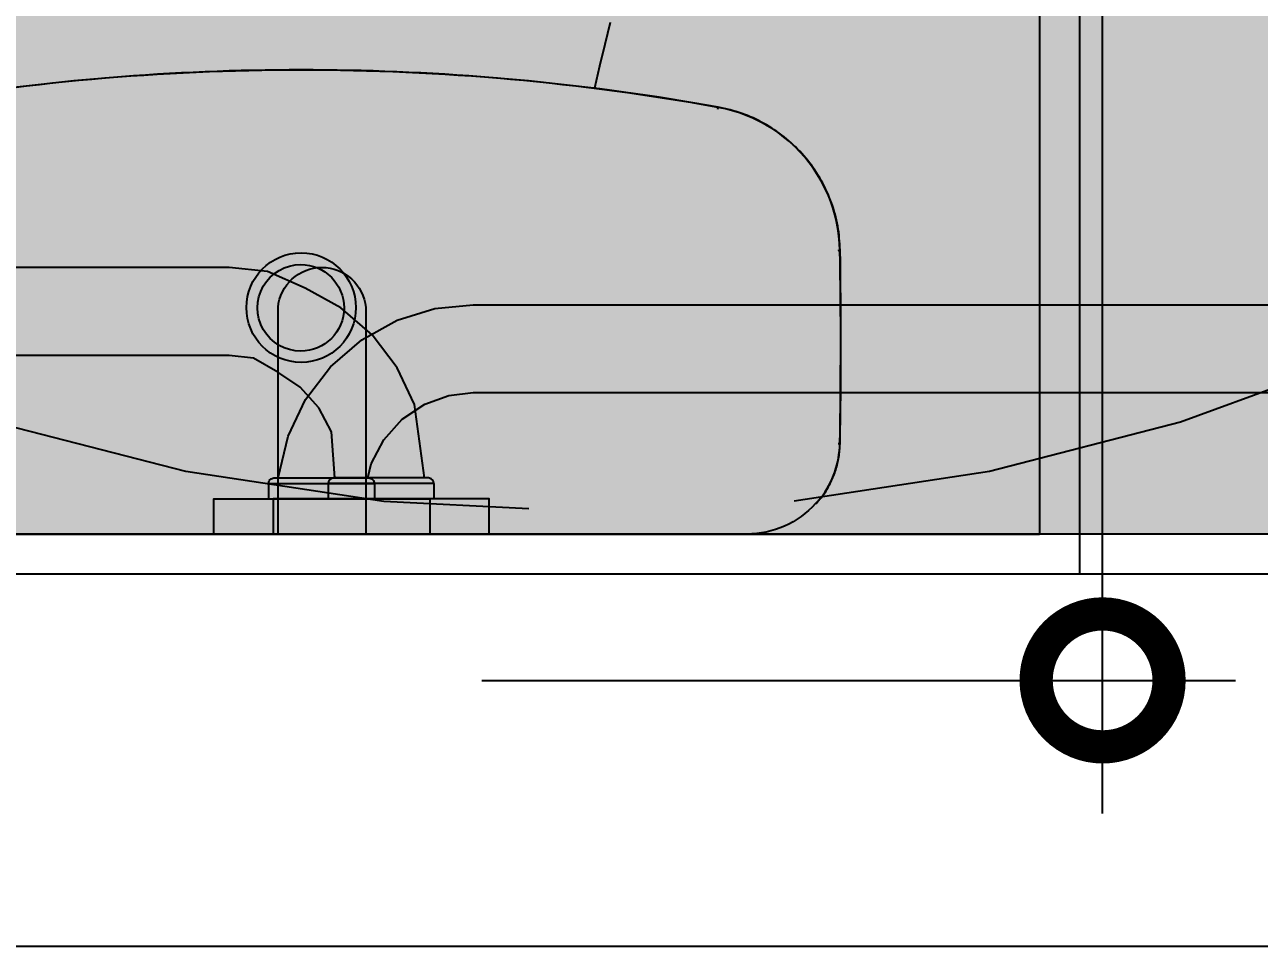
# Model space of a CAD drawing. Header units: metres. Extents: x -41 to 570, y -54 to 184.
# Drawn here: x -6.7168 to -6.2523, y 47.55 to 47.8965 of the extents above; entities that cross this region are included whole.
import ezdxf
from ezdxf.xclip import XClip

# ---------------------------------------------------------------- set-up
doc = ezdxf.new("R2010")
doc.units = ezdxf.units.M
doc.header["$XCLIPFRAME"] = 0
doc.linetypes.add('DASHEDX2', pattern=[1.5, 1, -0.5])
doc.linetypes.add('PUC$0$DASHEDX2', pattern=[1.5, 1, -0.5])
for name, color, linetype in [('1', 232, 'DASHEDX2'), ('ARQ-DIM', 2, 'Continuous'), ('PUC$0$ARQ-ALV ACAB', 4, 'Continuous'), ('PUC$0$ARQ-ALV OSSO', 5, 'Continuous'), ('PUC$0$ARQ-HID', 7, 'Continuous'), ('PUC$0$ARQ-PRJ', 7, 'PUC$0$DASHEDX2'), ('PUC$0$ARQ-SIM', 1, 'Continuous')]:
    doc.layers.add(name, color=color, linetype=linetype)
doc.layers.add('PUC$0$ARQ-FORRO', color=9, linetype='Continuous', lineweight=5)
doc.styles.add('Adesa', font='ARIALN.TTF')
doc.dimstyles.new('ADESA 1-0050', dxfattribs={"dimtxt": 0.1, "dimasz": 0.1, "dimexe": 0.05, "dimexo": 0.05, "dimgap": 0.03, "dimtad": 1, "dimdec": 1, "dimlfac": 100, "dimzin": 12, "dimtxsty": 'Adesa', "dimblk": 'DOTSMALL', "dimcen": 1, "dimdle": 0.05, "dimclrd": 1, "dimclre": 1, "dimclrt": 256, "dimazin": 3, "dimtm": 1e-09, "dimtfac": 1, "dimtdec": 1, "dimtmove": 1, "dimatfit": 0, "dimldrblk": 'DOTSMALL', "dimfxl": 0.8, "dimtvp": 2, "dimtolj": 1, "dimtzin": 0, "dimarcsym": 0})

# ---------------------------------------------------------------- blocks, each defined once
blk = doc.blocks.new('PUC$0$ARQ-HID-BACIA CX')
blk.add_line((-7.45170828012e-05, -0.1749999984823489), (-7.45170828012e-05, 0.1750000015175601))
for points in [[(-0.0137202555917568, -0.1956802333458825), (-0.0142288507855994, -0.1960484668240099), (-0.0147397083576593, -0.1964133067347404), (-0.0152551535300134, -0.1967714066437054), (-0.0157773858370405, -0.1971194829602893), (-0.0163071594048177, -0.1974562002528444), (-0.0168437201072749, -0.1977822655145758), (-0.0173862509744964, -0.1980984328715465), (-0.0179339978803981, -0.198405299340294), (-0.0184868351373098, -0.1987027078111794), (-0.0190448255890701, -0.1989903283540286), (-0.0196079063918333, -0.1992678467496773), (-0.0201759518579294, -0.1995350901775339), (-0.0207487734558356, -0.1997920115047975), (-0.0213261198101833, -0.2000386264423071), (-0.0219077395456324, -0.2002748721463092), (-0.0224935698183302, -0.2005006700619845), (-0.0230832335652451, -0.2007159573454658), (-0.0236767307863701, -0.2009205925981234), (-0.024273810106358, -0.2011145601090618), (-0.0248742829936859, -0.2012977813234045), (-0.0254778980729853, -0.2014702562411514), (-0.0260845296565933, -0.2016319220184926), (-0.0266939892129798, -0.2017826529677507), (-0.0273060253667907, -0.201922339112258), (-0.0279204495865031, -0.2020508547642237), (-0.0285371361844398, -0.2021682784784673), (-0.0291557709414079, -0.2022748459194474), (-0.0297762910135617, -0.2023708084625184), (-0.0303983193378699, -0.2024562132405379), (-0.0310218559143252, -0.2025301647288131), (-0.0316465865237348, -0.2025915474490887), (-0.0322723226345687, -0.2026393401891084), (-0.0328989385591712, -0.2026750512009983), (-0.0335261200783208, -0.202702608224655), (-0.034153593748627, -0.2027259952173779, -0.008779933953385999), (-0.1067934940279755, -0.2027746307307723), (-0.107935425692439, -0.2027090968510663), (-0.1090769840386656, -0.2026390102589914), (-0.1102174740396293, -0.2025600783964307), (-0.1113562672569159, -0.2024678707727787), (-0.1124927980959782, -0.2023579883192781), (-0.1136265638061005, -0.2022259691232477), (-0.1147569359488827, -0.202067461248788), (-0.1158834746174548, -0.2018800294972323), (-0.1170056142172484, -0.2016646950808365), (-0.1181230405290776, -0.2014227305874385), (-0.1192351879583811, -0.201155487159582), (-0.1203416794421201, -0.2008642373849909), (-0.1214420122295792, -0.2005503009843039), (-0.1225357464138739, -0.2002149348342925), (-0.1236224420881413, -0.1998586102638171), (-0.1247015965016587, -0.1994811858741343), (-0.1257728325913803, -0.1990825045557756), (-0.1268356476066046, -0.1986624249099975), (-0.1278895387966017, -0.1982207898272179), (-0.1289340662545015, -0.1977574421979113), (-0.1299688529172585, -0.1972723034672015), (-0.1309933960341638, -0.1967655935885375), (-0.1320073185421791, -0.1962376267811407), (-0.1330101176905885, -0.1956887329751851), (-0.134001479260192, -0.1951192421007874), (-0.1349809005002669, -0.1945294840881217), (-0.1359480671916273, -0.1939197731563524), (-0.1369024765835434, -0.1932904235247577), (-0.13784378303491, -0.1926416865686349), (-0.1387715466388428, -0.1919738450852435), (-0.1396854217542227, -0.1912871504499947), (-0.1405849998960988, -0.1905818540382427), (-0.141469841157587, -0.1898582543581995), (-0.1423396313194871, -0.1891165870742668), (-0.1431939304749363, -0.1883571506946566), (-0.1440324872485661, -0.1875803379934666), (-0.1448549874211764, -0.1867864631897476), (-0.1456610539297287, -0.185975887635692), (-0.1464504353988758, -0.185148972683379), (-0.147222754765572, -0.184306063973878), (-0.1479777292325366, -0.1834475228592112), (-0.1487150131586574, -0.1825736949806185), (-0.1494341666370573, -0.181684941690122), (-0.1501348754485363, -0.1807816400507534), (-0.1508166996862172, -0.1798641357036388), (-0.1514792937089808, -0.1789328057118098), (-0.1521222490318692, -0.1779879957163928), (-0.1527453457014474, -0.1770300984913717), (-0.1533485522957889, -0.1760595853655502), (-0.1539319945025852, -0.1750769433786843), (-0.1544957351656677, -0.174082628148625), (-0.1550398685507943, -0.1730771267151283), (-0.15556448892373, -0.172060941828903), (-0.1560696591283062, -0.1710345133967905), (-0.1565547821480564, -0.1699982341928319), (-0.1570185696842614, -0.1689523084595237), (-0.1574596391724583, -0.167897003283116), (-0.1578766394700821, -0.1668325229061622), (-0.1582682194345963, -0.1657591029930074), (-0.1586329650796046, -0.1646769634971008), (-0.1589699965913454, -0.1635864186376636), (-0.1592817020357344, -0.1624883953612937), (-0.1595723233719397, -0.1613841348338667), (-0.1598460711372098, -0.1602748939321543), (-0.1601071558688076, -0.159161898111023), (-0.1603597881039747, -0.1580464042473011), (-0.160608209801893, -0.1569296692177033), (-0.1613837656263257, -0.1524892806215519), (-0.1621511517516154, -0.1480475251719042), (-0.1629020727909278, -0.1436030360152074), (-0.1636286104204814, -0.1391545248527848), (-0.1643276852921289, -0.1347015203558897), (-0.1650013084087405, -0.1302445331305932), (-0.1656516478827825, -0.1257840580722416), (-0.166280400497925, -0.1213205193766669), (-0.1668874405664837, -0.1168540191651743), (-0.1674721396500729, -0.1123845652932403), (-0.168033932154124, -0.1079121734718171), (-0.1685725981252091, -0.1034369144001346), (-0.1690882318290789, -0.0989589294769928), (-0.1695810217972564, -0.0944783679563841), (-0.1700510308735872, -0.089995371236995), (-0.1704982904799763, -0.0855100492955501), (-0.1709226749287609, -0.081022512108774), (-0.1713241527980074, -0.0765328696533345), (-0.1717027240877229, -0.0720412319060131), (-0.1720584202198268, -0.0675477166989538), (-0.1723912726162382, -0.0630524536476571), (-0.1727013126988766, -0.058555552728734), (-0.1729883833581454, -0.0540571317744991), (-0.1732523274844411, -0.0495573046893299), (-0.1734929879681673, -0.0450561932331368), (-0.173710584762766, -0.0405539113105249), (-0.1739056520408653, -0.0360505728258147), (-0.1740788496627843, -0.0315462995389737), (-0.1742302718942881, -0.0270412073183763), (-0.1743581276859416, -0.0225354120322834), (-0.1744602489252855, -0.0180290315129526), (-0.1745345617656042, -0.0135221835925847), (-0.1745841141331255, -0.0090149841394975), (-0.174617044305073, -0.0045075504948784), (-0.1746416162463547, -3.4113725e-09), (-0.174617044305073, 0.0045075475490819), (-0.1745841141331255, 0.0090149811936442), (-0.1745345617656042, 0.0135221806467882), (-0.1744602489252855, 0.0180290295490693), (-0.1743581276859416, 0.0225354100684001), (-0.1742302718942881, 0.0270412033906098), (-0.1740788496627843, 0.0315462975750904), (-0.1739056520408653, 0.0360505688980482), (-0.173710584762766, 0.0405539073827583), (-0.1734929879681673, 0.0450561893054271), (-0.1732523274844411, 0.0495573046893299), (-0.1729883833581454, 0.0540571278467326), (-0.1727013126988766, 0.0585555488010243), (-0.1723912726162382, 0.0630524536476571), (-0.1720584202198268, 0.0675477166989538), (-0.1717027240877229, 0.0720412240505368), (-0.1713241527980074, 0.0765328617978582), (-0.1709226749287609, 0.081022512108774), (-0.1704982904799763, 0.0855100492955501), (-0.1700510308735872, 0.089995371236995), (-0.1695810217972564, 0.0944783679563841), (-0.1690882318290789, 0.0989589294769928), (-0.1685725981252091, 0.1034369065446583), (-0.168033932154124, 0.1079121734717603)], [(-0.0132767666157392, -0.1950941359868636), (-0.0132802858707564, -0.19510038894893), (-0.0132776464294935, -0.1950958484814862), (-0.0132682826973962, -0.1950858563110103), (-0.0132398144380588, -0.1950565396598165), (-0.0132217154122572, -0.1950384249230694), (-0.0131576775397093, -0.1949757696150129), (-0.0131080309064302, -0.1949282439613), (-0.0129941578690875, -0.1948212366134214), (-0.0128632541512133, -0.1947002622221987), (-0.0127916750179154, -0.1946347003865583), (-0.0126367649533137, -0.1944937102324218), (-0.0124667723672118, -0.1943398056692729), (-0.0115545802915804, -0.1935180968035013, 0.2124883216887772), (-7.45170828012e-05, -0.1677243854491337), (-7.45170828012e-05, 0.1677243884843449, 0.212488321686947)], [(-0.0136111461918418, -0.1954937280775368, 0.0188278894055383), (-0.013194461848336, -0.1950541187065084)]]:
    blk.add_lwpolyline(points, format="xyb")
at = {"ltscale": 0.0004660358492614}
blk.add_lwpolyline([(-0.0132818569667492, -0.1951004832146452), (-0.0133426161158994, -0.1951747890038007, -0.0176645856893424), (-0.0136406000427272, -0.195509997491996, -0.0396309805865751), (-0.0137651118231688, -0.1956207317927294, -0.158215992564214), (-0.0341549059861066, -0.2026515428190407, -0.0087780422914524), (-0.1067920613044819, -0.202700178794629), (-0.1095202216393289, -0.202586865583072), (-0.1122394745785726, -0.2023392137221833), (-0.1149432679332847, -0.2019578930145087), (-0.1176250031002937, -0.2014438932504561), (-0.1202780814764495, -0.2007985341506639), (-0.1228960929901106, -0.2000234653660016), (-0.1254725647258041, -0.1991206193444839), (-0.1280012751433972, -0.1980922427533471), (-0.1304761283904625, -0.1969408179242862), (-0.1328914056775972, -0.1956690628533977), (-0.1352414510592297, -0.1942800254668384), (-0.1375205143240379, -0.1927771778867679), (-0.1397230337922224, -0.1911643378764722), (-0.1418434477839696, -0.1894456059964398), (-0.143876571682533, -0.18762527133876), (-0.1458175665122425, -0.1857077486831429), (-0.1476619703604953, -0.1836975627860227), (-0.1494060754407585, -0.1815989870285364), (-0.1510458283253726, -0.1794170803397321), (-0.1525762957729384, -0.1771583470570306), (-0.1539935814653859, -0.1748281917506063), (-0.1552950773833857, -0.1724312805756369), (-0.156477735600717, -0.1699738350721134), (-0.1575387909884256, -0.1674622496008453), (-0.15847572979294, -0.164902305794925), (-0.1592864153237059, -0.1622993768027925), (-0.159969213640899, -0.1596578302711862), (-0.160534935459836, -0.1569164776967966, -0.0446233944362827), (-0.1745671777183588, 7.79359368e-08, -0.0446233944355422), (-0.160534939202698, 0.1569164538238681)], format="xyb", dxfattribs=at)
for points in [[(-0.1924767293451523, -0.116295470974336), (-0.1842032435967979, -0.1142210586731664), (-0.1760184619280238, -0.1122754840986602), (-0.1677623839232396, -0.1104196112496822), (-0.1676498934503598, -0.1103950550193815)], [(0, 0.1677243869667393), (0, -0.1677243869667393)], [(-0.011462653498171, -0.193618484078371), (-0.011620894286267, -0.1937557193130885), (-0.0117012715571079, -0.1938259630148025), (-0.0118633458194211, -0.1939684142882072), (-0.0123402048742634, -0.1943893423258203), (-0.0126358222957208, -0.1946512754492176), (-0.0128367340509001, -0.1948311188072296), (-0.0128986980767394, -0.1948872383559603), (-0.0129565772530072, -0.1949402628456198), (-0.0130082348891563, -0.194988731156883), (-0.0130538595167025, -0.1950327375555787), (-0.0130964047961086, -0.1950744501541237)]]:
    blk.add_lwpolyline(points)
for points in [[(-0.0646509142019056, -1.5564012e-09, 1), (-0.1058362529184649, -1.5564012e-09, 1)], [(-0.0688760498822774, 0.0001387356313955, 1), (-0.1014261049743226, 0.0001387356313955, 1)]]:
    blk.add_lwpolyline(points, format="xyb", close=True)
at = {"ltscale": 0.0033922924509014}
blk.add_lwpolyline([(-0.1598449399481012, -0.1567920569199543), (-0.1605324201313465, -0.1569160006825712)], dxfattribs=at)
at = {"ltscale": 0.0017895507812504}
blk.add_lwpolyline([(-0.0004455628227191, -0.1677243869667393), (-7.70465473394e-05, -0.1677243869667393)], dxfattribs=at)
at = {"ltscale": 0.0031101841784222}
blk.add_lwpolyline([(-0.1067811728906065, -0.2020573591015875), (-0.1067919820310195, -0.2026977378270942)], dxfattribs=at)
at = {"ltscale": 0.0027545898441712}
blk.add_lwpolyline([(-0.0341653047708306, -0.2020819467538502), (-0.0341549983811405, -0.2026490966952394)], dxfattribs=at)
blk = doc.blocks.new('PUC$0$pl apto tipo 3 puc')
at = {"layer": 'PUC$0$ARQ-ALV ACAB'}
for points, elevation in [([(-5.574032927745786, -1.983799214206993), (-6.344040634536412, -1.983799193643634), (-6.344040951761163, -2.293838404042756)], 8.636712647805652e-06), ([(-7.755191721763295, -2.293829364224231), (-6.344040951761163, -2.293838404042756)], 1.295506897170848e-05)]:
    blk.add_lwpolyline(points, dxfattribs=dict(at, elevation=elevation))
at = {"layer": 'PUC$0$ARQ-ALV OSSO'}
for points, elevation in [([(-5.559031989915363, -1.998799214206993), (-6.329040640628517, -1.998799193643633), (-6.329040969602445, -2.308838498187245)], 8.636712647805652e-06), ([(-9.259031082154706, -2.308819356180412), (-5.559008710427472, -2.308843797779137)], 1.295506897170848e-05), ([(-9.25724969210978, -2.448819356177433), (-5.384966179921093, -2.448843797776159)], 1.295506897170848e-05)]:
    blk.add_lwpolyline(points, dxfattribs=dict(at, elevation=elevation))
at = {"layer": 'PUC$0$ARQ-HID', "lineweight": -2, "extrusion": (0, 0, -1), "zscale": -1, "rotation": 269.9999377319893}
blk.add_blockref('PUC$0$ARQ-HID-BACIA CX', (6.621832399274109, -2.293910886570025, -1.295506897170848e-05), dxfattribs=at)
blk = doc.blocks.new('PUC$0$CHUVEIRO ACESSIVEL')
blk.add_line((-0.899999999374721, 0.3000000000000007), (-0.8999999999999986, 1.250000000000002))
at = {"color": 1}
blk.add_lwpolyline([(-0.8999999989616048, 1.109384638654836), (-0.9000000009067546, 1.190615361477116), (-0.8868000033923242, 1.190615361477116), (-0.8868000014471744, 1.109384638654836)], close=True, dxfattribs=at)
for points in [[(-0.8809293952867603, 1.170042578730516), (-0.8868000092905572, 1.170042578730516)], [(-0.8809293952867603, 1.170042578730516), (-0.8809293952867603, 1.130239502363414)], [(-0.8809293952867603, 1.170042578730516), (-0.8799044171429284, 1.169765347715092)], [(-0.8799044171429284, 1.169765347715092), (-0.8791758787723247, 1.169036764154894)], [(-0.8791758787723247, 1.169036764154894), (-0.8788986316177341, 1.168011815061345)], [(-0.8788986316177341, 1.168011815061345), (-0.8788986316177341, 1.132270266032446)], [(-0.8788986316177341, 1.166454068288822), (-0.8632436983544491, 1.162710159228896)], [(-0.8632436983544491, 1.162710159228896), (-0.8494382406388046, 1.15620008500658)], [(-0.8494382406388046, 1.15620008500658), (-0.8370567099516788, 1.146778284622286)], [(-0.8370567099516788, 1.146778284622286), (-0.8269159707337832, 1.13499183485475)], [(-0.8269159707337832, 1.13499183485475), (-0.8195842032521203, 1.121637671583171)], [(-0.8809293952867603, 1.130239502363414), (-0.8868000092905572, 1.130239502363414)], [(-0.8799042893021718, 1.130516851539882), (-0.8809293952867603, 1.130239502363414)], [(-0.8791758583156786, 1.131245305118076), (-0.8799042893021718, 1.130516851539882)], [(-0.8788986316177341, 1.132270266032446), (-0.8791758583156786, 1.131245305118076)], [(-0.8788986316177341, 1.132724178578078), (-0.8735732198605128, 1.13146016064727)], [(-0.8735732198605128, 1.13146016064727), (-0.8645166731465292, 1.126725645723068)], [(-0.8645166731465292, 1.126725645723068), (-0.856764243233878, 1.119736666283293)], [(-0.856764243233878, 1.119736666283293), (-0.8511171202682761, 1.111268312320917)], [(-0.8195842032521203, 1.121637671583171), (-0.8152350642288675, 1.107481201339269)], [(-0.8511171202682761, 1.111268312320917), (-0.8478515152740447, 1.102198938250089)], [(-0.8152350642288675, 1.107481201339269), (-0.8138000012209088, 1.093025667104683)], [(-0.8478515152740447, 1.102198938250089), (-0.8468000012209385, 1.093025667104683)], [(-0.8468000012209385, 1.093025667104683), (-0.846800001220938, 0.5007213704631006), (-0.8511171202682757, 0.4887316878110397)], [(-0.8138000012209088, 1.093025667104683), (-0.8138000012209101, 0.4971899449023045), (-0.8218934053059943, 0.4708458242646447), (-0.8370567164072007, 0.453221715509379)]]:
    blk.add_lwpolyline(points, dxfattribs=at)
at = {"layer": 'PUC$0$ARQ-SIM'}
blk.add_lwpolyline([(-0.8999999999233208, 1.166500000065414), (-0.8148000102535886, 1.166500000066486, -0.9132146379288371), (-0.8148000102535602, 1.13350000006548), (-0.8999999999233208, 1.133500000065412)], format="xyb", dxfattribs=at)
blk = doc.blocks.new('PUC$0$VASO SANIT ACESSIVEL')
at = {"elevation": -9.998618443336001e-05}
blk.add_lwpolyline([(0, -8.881784197001252e-16), (-4.440892098500626e-16, -1.27339661088353)], dxfattribs=at)
at = {"color": 1}
for points in [[(-0.09876492666306191, -1.120756237517578), (-0.1001999896711645, -1.106300703282993), (-0.1001999896711645, -0.2880606915933495), (-0.09876492666306191, -0.273605157358765)], [(-0.06614847561817516, -1.115473974428548), (-0.06719998967113572, -1.106300703282993), (-0.06719998967113572, -0.9790365799567053)], [(-0.06088287062368281, -1.124543348499226), (-0.06614847561817516, -1.115473974428548)], [(-0.09241578763998959, -1.134912707761339), (-0.09876492666306191, -1.120756237517578)], [(-0.05523574765808092, -1.133011702461606), (-0.06088287062368281, -1.124543348499226)], [(-0.04748331774542791, -1.140000681901234), (-0.05523574765808092, -1.133011702461606)], [(-0.08508402015817484, -1.148266871033063), (-0.09241578763998959, -1.134912707761339)], [(-0.03842677103159176, -1.144735196825437), (-0.04748331774542791, -1.140000681901234)], [(-0.0211013592743261, -1.145999214756391), (-0.03842677103159176, -1.144735196825437)], [(-0.0211013592743261, -1.145545302210901), (-0.02082413257630877, -1.144520341296389)], [(-0.0211013592743261, -1.181286851239798), (-0.0211013592743261, -1.145545302210901)], [(-0.02082413257630877, -1.144520341296389), (-0.02009570158981644, -1.143791887718196)], [(-0.02009570158981644, -1.143791887718196), (-0.01907059560537627, -1.143514538541728)], [(-0.01907059560537627, -1.183317614908679), (-0.01907059560537627, -1.143514538541728)], [(-0.01907059560537627, -1.143514538541728), (-0.01319998160157843, -1.143514538541728)], [(-0.07494328094042935, -1.160053320800595), (-0.08508402015817484, -1.148266871033063)], [(-0.06256175025315747, -1.169475121184893), (-0.07494328094042935, -1.160053320800595)], [(-0.04875629253751468, -1.175985195407063), (-0.06256175025315747, -1.169475121184893)], [(-0.0211013592743261, -1.179729104467058), (-0.04875629253751468, -1.175985195407063)], [(-0.02082411211980828, -1.18231180033306), (-0.0211013592743261, -1.181286851239798)], [(-0.02009557374891324, -1.183040383893183), (-0.02082411211980828, -1.18231180033306)], [(-0.01907059560537627, -1.183317614908679), (-0.02009557374891324, -1.183040383893183)], [(-0.01907059560537627, -1.183317614908679), (-0.01319998160157843, -1.183317614908679)]]:
    blk.add_lwpolyline(points, dxfattribs=at)
at = {"color": 1, "elevation": -9.998618443336001e-05}
blk.add_lwpolyline([(7.097009202539084e-09, -1.122800715314209), (9.042159465622035e-09, -1.20403143813649), (-0.01319998847227266, -1.20403143813649), (-0.01319999041742292, -1.122800715314209)], close=True, dxfattribs=at)
blk = doc.blocks.new('PUC$0$pl forro pcd 3')
at = {"layer": 'PUC$0$ARQ-FORRO'}
h = blk.add_hatch(color=256, dxfattribs=at)
h.dxf.hatch_style = 1
h.paths.add_polyline_path([(-1.991149789192534, 1.468286743637329), (-1.244751821616319e-07, 1.468286743637329), (-1.244751821616319e-07, -0.04000005268848383), (-1.991149789192534, -0.04000005268848383)])
at = {"layer": 'PUC$0$ARQ-FORRO', "elevation": 1.295506897170848e-05}
blk.add_lwpolyline([(-1.991149789192534, 1.468286743637329), (-1.244751821616319e-07, 1.468286743637329), (-1.244751821616319e-07, -0.04000005268848383), (-1.991149789192534, -0.04000005268848383)], close=True, dxfattribs=at)
blk = doc.blocks.new('PUC')
at = {"layer": 'PUC$0$ARQ-ALV ACAB', "elevation": -4.318356323902826e-06}
blk.add_lwpolyline([(5.754988700012038, -47.70498658828895), (7.746143058313705, -47.7049922827298)], dxfattribs=at)
at = {"layer": 'PUC$0$ARQ-ALV OSSO'}
blk.add_lwpolyline([(7.76114855232792, -47.69000078016757), (5.739988700012038, -47.68998700599053)], dxfattribs=at)
at = {"layer": 'PUC$0$ARQ-PRJ', "ltscale": 0.2}
blk.add_circle((6.504996090776818, -48.46330332398513), 0.75, dxfattribs=at)
at = {"layer": 'PUC$0$ARQ-ALV ACAB', "rotation": 180}
blk.add_blockref('PUC$0$pl apto tipo 3 puc', (-0.009043289903318374, -49.99880853777615, -8.636712647805652e-06), dxfattribs=at)
at = {"layer": 'PUC$0$ARQ-FORRO'}
blk.add_blockref('PUC$0$pl forro pcd 3', (7.746138364729535, -49.17327333192627, -4.318356323902826e-06), dxfattribs=at)
at = {"layer": 'PUC$0$ARQ-HID', "rotation": 270}
blk.add_blockref('PUC$0$CHUVEIRO ACESSIVEL', (5.454988700012037, -48.60498658766367, -4.318356323902826e-06), dxfattribs=at)
at = {"layer": 'PUC$0$ARQ-HID', "xscale": -1, "rotation": 270}
blk.add_blockref('PUC$0$VASO SANIT ACESSIVEL', (7.746143058313705, -47.7049922827298, -4.318356323902826e-06), dxfattribs=at)
blk = doc.blocks.new('_DotSmall')
at = {"color": 0, "linetype": 'ByBlock', "const_width": 0.5}
blk.add_lwpolyline([(-0.0625, 0, 1), (0.0625, 0, 1)], format="xyb", close=True, dxfattribs=at)
blk = doc.blocks.new('*D406')
at = {"layer": 'ARQ-DIM', "color": 1, "lineweight": -2, "transparency": 16777216}
for p, q in [((-6.311282851961776, 47.59995421857174), (-6.311282851961776, 49.23852105891495)), ((-6.340976711651255, 49.18852105891495), (-6.261282851961776, 49.18852105891495)), ((-6.544752171532339, 47.64995421857174), (-6.261282851961776, 47.64995421857174))]:
    blk.add_line(p, q, dxfattribs=at)
at = {"layer": 'Defpoints', "color": 0, "transparency": 16777216}
for p in [(-6.390976711651255, 49.18852105891495, -3.894228944939619e-06), (-6.311282851961776, 49.18852105891495), (-6.594752171532339, 47.64995421857174, -8.636712647805652e-06)]:
    blk.add_point(p, dxfattribs=at)
at = {"layer": 'ARQ-DIM', "color": 1, "lineweight": -2, "transparency": 16777216, "xscale": 0.1, "yscale": 0.1, "zscale": 0.1}
for p, rotation in [((-6.311282851961776, 49.18852105891495), 90), ((-6.311282851961776, 47.64995421857174), 270)]:
    blk.add_blockref('_DotSmall', p, dxfattribs=dict(at, rotation=rotation))
at = {"layer": 'ARQ-DIM', "transparency": 16777216, "insert": (-6.39234015073393, 48.41923763874333), "char_height": 0.1, "attachment_point": 5, "rotation": 90, "style": 'Adesa'}
blk.add_mtext('\\A1;154', dxfattribs=at)
blk = doc.blocks.new('est-lo-08-6sa-r00')
at = {"layer": '1'}
blk.add_lwpolyline([(-638.0227999999993, -531.7744869999999), (-417.8168539999996, -439.8682289999999)], dxfattribs=at)

msp = doc.modelspace()

# ---------------------------------------------------------------- block references
at = {"linetype": 'Continuous'}
ref = msp.add_blockref('est-lo-08-6sa-r00', (0, 50), dxfattribs=dict(at, xscale=0.01, yscale=0.01, zscale=0.01, rotation=337.346050855639))
XClip(ref).set_block_clipping_path([(-3617.8293247106803, -1968.6238684087875), (2309.2219967836536, 505.1199023612098), (1831.3677091607203, 1650.0512895176275), (-4095.6836123336134, -823.6924812523694)])
at = {"rotation": 180}
msp.add_blockref('PUC', (0, 0), dxfattribs=at)

# ---------------------------------------------------------------- dimensions: what is measured, and where the dimension line sits
at = {"layer": 'ARQ-DIM'}
dim = msp.add_linear_dim(base=(-6.311282851961776, 49.18852105891495, 4.318356323902826e-06), p1=(-6.594752171532336, 47.64995421857172, -4.318356323902826e-06), p2=(-6.390976711651251, 49.18852105891492, 4.241273789632068e-07), angle=89.99999999999999, dimstyle='ADESA 1-0050', override={"dimdec": 0}, dxfattribs=at)
dim.commit()
dim.dimension.update_dxf_attribs({"geometry": '*D406', "text_midpoint": (-6.39234015073393, 48.41923763874333, 4.318356323902826e-06)})

doc.saveas('drawing.dxf')
